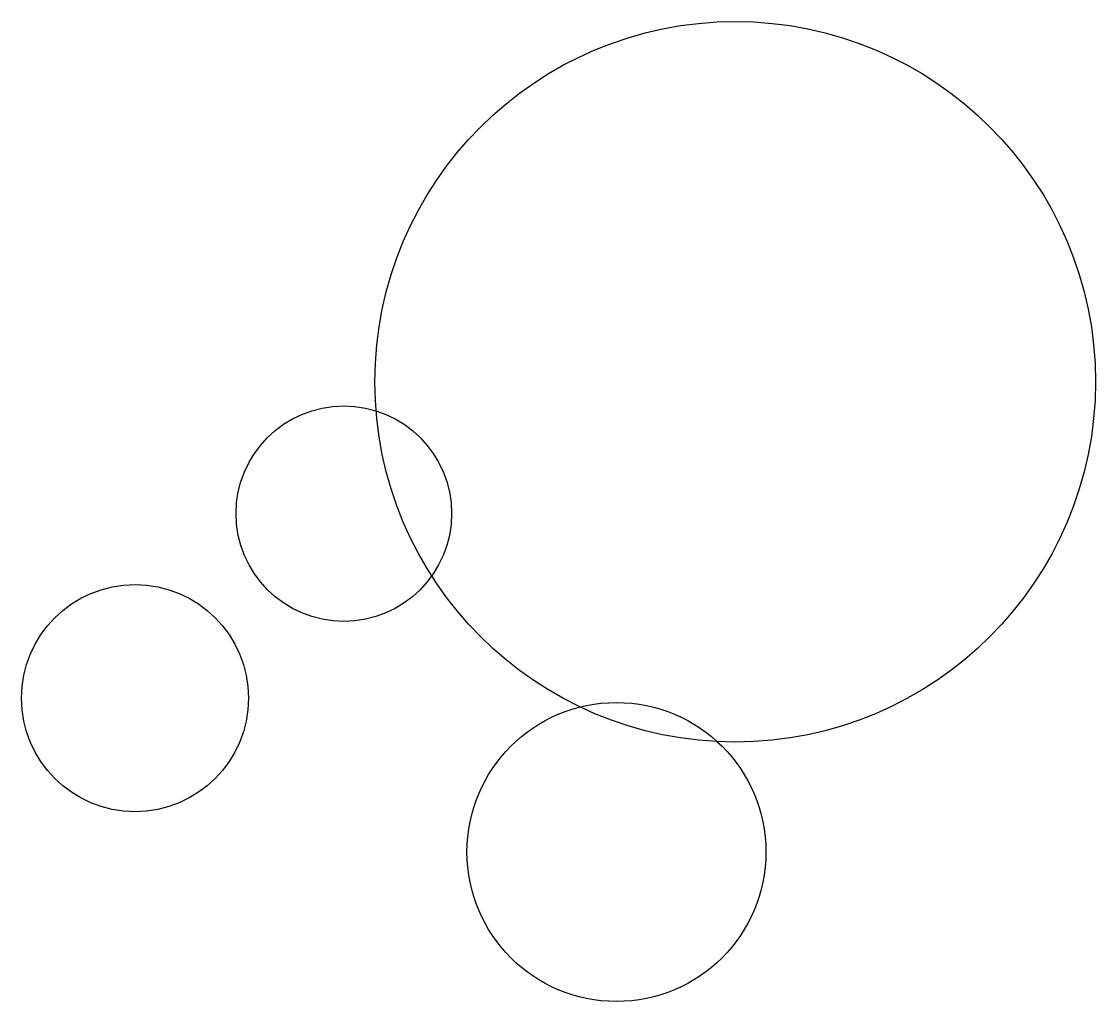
# Model space of a CAD drawing. Header units: millimetres. Extents: x 7298 to 144674, y 9540 to 134884.
import ezdxf

# ---------------------------------------------------------------- set-up
doc = ezdxf.new("R2010")
doc.units = ezdxf.units.MM

msp = doc.modelspace()

# ---------------------------------------------------------------- linework, layer by layer
for centre, radius in [((98590, 88800), 46084), ((21820, 48340), 14522), ((83400, 28660), 19120)]:
    msp.add_circle(centre, radius)
at = {"color": 30, "true_color": 0xf26722}
msp.add_circle((48530, 71940), 13780, dxfattribs=at)

doc.saveas('drawing.dxf')
